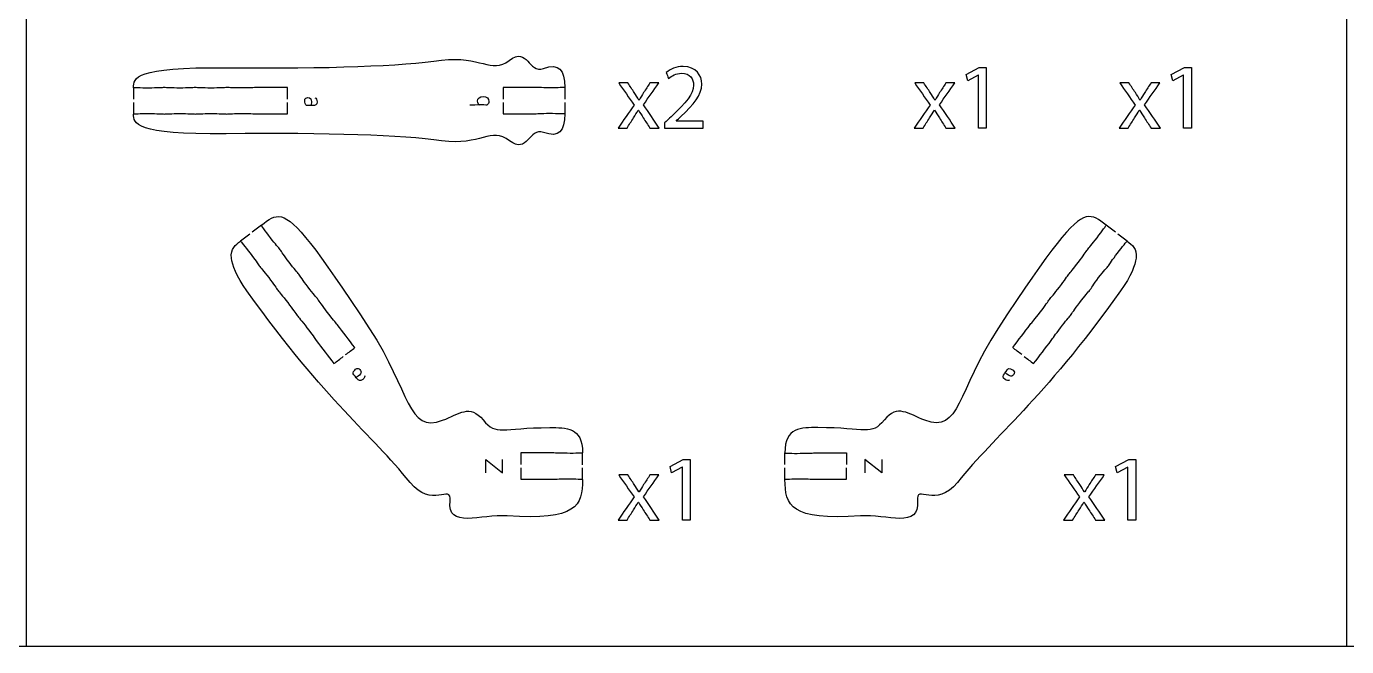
# Model space of a CAD drawing. Extents: x 0 to 710, y 0 to 350.
# Drawn here: x 440 to 590, y 0.4 to 70.8 of the extents above; entities that cross this region are included whole.
import ezdxf

# ---------------------------------------------------------------- set-up
doc = ezdxf.new("R2010")
doc.units = 0
doc.header["$MEASUREMENT"] = 0
doc.layers.add('DEFAULT', color=18, linetype='CONTINUOUS')

msp = doc.modelspace()

# ---------------------------------------------------------------- linework, layer by layer
at = {"layer": 'DEFAULT', "color": 18}
for points in [[(710, 0.35), (0, 0.35), (0, 350.35), (710, 350.35)], [(590, 0.35), (440, 0.35), (440, 160.35), (590, 160.35)]]:
    msp.add_lwpolyline(points, close=True, dxfattribs=at)
at = {"layer": 'DEFAULT', "color": 5}
for points in [[(548.16, 65.28), (548.14, 65.28), (546.95, 64.63), (546.77, 65.34), (548.27, 66.15), (549.06, 66.15), (549.06, 59.27), (548.16, 59.27)], [(571.46, 65.28), (571.44, 65.28), (570.24, 64.63), (570.06, 65.34), (571.57, 66.15), (572.36, 66.15), (572.36, 59.27), (571.46, 59.27)], [(514.53, 20.74), (514.51, 20.74), (513.31, 20.1), (513.13, 20.81), (514.64, 21.61), (515.43, 21.61), (515.43, 14.73), (514.53, 14.73)], [(565.15, 20.74), (565.13, 20.74), (563.93, 20.1), (563.76, 20.81), (565.26, 21.61), (566.05, 21.61), (566.05, 14.73), (565.15, 14.73)]]:
    msp.add_lwpolyline(points, close=True, dxfattribs=at)
at = {"layer": 'DEFAULT', "color": 1}
for points in [[(452.17, 63.85), (452.17, 62.53)], [(501.17, 63.85), (501.17, 62.53)], [(452.17, 62.18), (452.17, 60.86)], [(501.17, 62.18), (501.17, 60.86)], [(466.7, 48.22), (465.65, 47.42)], [(563.73, 47.42), (562.67, 48.22)], [(465.37, 47.21), (464.32, 46.41)], [(565.06, 46.41), (564.01, 47.21)], [(503.19, 21.02), (503.19, 22.35)], [(526.18, 21.03), (526.18, 22.35)], [(503.19, 19.35), (503.19, 20.68)], [(526.19, 19.35), (526.19, 20.68)]]:
    msp.add_lwpolyline(points, dxfattribs=at)
at = {"layer": 'DEFAULT', "color": 18}
for points in [[(492.2, 20.09), (492.2, 21.61), (494.1, 20.09), (494.1, 21.62)], [(537.18, 21.62), (537.18, 20.11), (535.28, 21.62), (535.28, 20.09)]]:
    msp.add_lwpolyline(points, dxfattribs=at)
at = {"layer": 'DEFAULT', "color": 1}
for points, knots in [([(469.67, 62.53), (469.67, 62.98), (469.67, 63.43), (469.67, 63.87), (468.57, 63.87), (467.47, 63.87), (466.36, 63.87), (466.08, 63.87), (465.56, 63.82), (464.57, 63.82), (463.57, 63.82), (463.05, 63.86), (462.77, 63.86), (462.49, 63.86), (461.96, 63.81), (460.97, 63.81), (459.97, 63.81), (459.45, 63.86), (459.17, 63.86), (458.9, 63.86), (458.39, 63.81), (457.42, 63.81), (456.45, 63.81), (455.94, 63.86), (455.67, 63.86), (455.4, 63.86), (454.89, 63.81), (453.92, 63.81), (452.96, 63.81), (452.17, 63.83), (452.17, 63.85), (452.17, 64.93), (452.24, 66.22), (462.7, 66.12), (474.39, 65.98), (482.69, 66.34), (487.17, 66.96), (491.65, 67.58), (492.75, 65.33), (494.87, 66.95), (496.99, 68.57), (497.02, 65.41), (498.76, 66.03), (500.51, 66.66), (501.17, 65.89), (501.17, 63.89), (501.17, 63.87), (500.39, 63.84), (499.42, 63.84), (498.45, 63.84), (497.94, 63.89), (497.67, 63.89), (496.5, 63.89), (495.34, 63.89), (494.17, 63.89), (494.17, 63.44), (494.17, 62.98), (494.17, 62.53)], [0, 0, 0, 0, 3.8, 3.8, 3.8, 13.180021, 13.180021, 13.180021, 14.180021, 14.180021, 14.180021, 15.180021, 15.180021, 15.180021, 16.180021, 16.180021, 16.180021, 17.180021, 17.180021, 17.180021, 18.180021, 18.180021, 18.180021, 19.180021, 19.180021, 19.180021, 20.180021, 20.180021, 20.180021, 21.180021, 21.180021, 21.180021, 22.180021, 22.180021, 22.180021, 23.180021, 23.180021, 23.180021, 24.180021, 24.180021, 24.180021, 25.180021, 25.180021, 25.180021, 26.180021, 26.180021, 26.180021, 27.180021, 27.180021, 27.180021, 28.180021, 28.180021, 28.180021, 38.100021, 38.100021, 38.100021, 41.950021, 41.950021, 41.950021, 41.950021]), ([(494.18, 62.18), (494.18, 61.75), (494.18, 61.32), (494.18, 60.89), (495.34, 60.89), (496.51, 60.89), (497.67, 60.89), (497.95, 60.89), (498.46, 60.94), (499.42, 60.94), (500.39, 60.94), (501.17, 60.92), (501.17, 60.89), (501.17, 58.9), (500.52, 58.13), (498.77, 58.76), (497.03, 59.37), (497, 56.21), (494.88, 57.83), (492.76, 59.45), (491.66, 57.2), (487.18, 57.83), (482.7, 58.44), (474.4, 58.75), (462.71, 58.62), (452.27, 58.5), (452.17, 59.79), (452.17, 60.86), (452.17, 60.88), (452.96, 60.91), (453.92, 60.91), (454.89, 60.91), (455.4, 60.86), (455.67, 60.86), (455.94, 60.86), (456.46, 60.91), (457.42, 60.91), (458.39, 60.91), (458.9, 60.86), (459.17, 60.86), (459.45, 60.86), (459.98, 60.91), (460.97, 60.91), (461.97, 60.91), (462.49, 60.86), (462.77, 60.86), (463.05, 60.86), (463.58, 60.92), (464.57, 60.92), (465.56, 60.92), (466.09, 60.87), (466.37, 60.87), (467.47, 60.87), (468.57, 60.87), (469.67, 60.87), (469.67, 61.31), (469.67, 61.74), (469.67, 62.18)], [0, 0, 0, 0, 3.65, 3.65, 3.65, 13.57, 13.57, 13.57, 14.57, 14.57, 14.57, 15.57, 15.57, 15.57, 16.57, 16.57, 16.57, 17.57, 17.57, 17.57, 18.57, 18.57, 18.57, 19.57, 19.57, 19.57, 20.57, 20.57, 20.57, 21.57, 21.57, 21.57, 22.57, 22.57, 22.57, 23.57, 23.57, 23.57, 24.57, 24.57, 24.57, 25.57, 25.57, 25.57, 26.57, 26.57, 26.57, 27.57, 27.57, 27.57, 28.57, 28.57, 28.57, 37.950021, 37.950021, 37.950021, 41.650021, 41.650021, 41.650021, 41.650021]), ([(476.27, 33.52), (476.62, 33.78), (476.97, 34.05), (477.32, 34.32), (476.65, 35.19), (475.98, 36.07), (475.31, 36.95), (475.15, 37.16), (474.78, 37.56), (474.18, 38.35), (473.58, 39.13), (473.3, 39.58), (473.13, 39.8), (472.96, 40.03), (472.6, 40.41), (472, 41.2), (471.4, 41.99), (471.12, 42.44), (470.95, 42.66), (470.78, 42.88), (470.44, 43.25), (469.85, 44.02), (469.26, 44.79), (468.99, 45.23), (468.83, 45.44), (468.66, 45.66), (468.31, 46.04), (467.72, 46.81), (467.13, 47.57), (466.68, 48.21), (466.7, 48.22), (467.54, 48.86), (468.14, 49.38), (468.98, 49.16), (470.52, 48.75), (472.87, 45.81), (478.99, 36.46), (483.65, 29.33), (483.26, 24.54), (487.29, 26.07), (489.18, 26.79), (490.4, 27.93), (491.89, 26.11), (493.42, 24.24), (493.95, 25.24), (499.46, 25.23), (501.33, 25.23), (503.2, 25.35), (503.19, 22.35), (503.18, 22.32), (502.4, 22.3), (501.44, 22.31), (500.48, 22.31), (499.96, 22.36), (499.69, 22.36), (498.53, 22.36), (497.36, 22.36), (496.19, 22.36), (496.19, 21.92), (496.19, 21.47), (496.19, 21.03)], [0, 0, 0, 0, 3.746105, 3.746105, 3.746105, 13.126536, 13.126536, 13.126536, 14.126536, 14.126536, 14.126536, 15.126536, 15.126536, 15.126536, 16.126536, 16.126536, 16.126536, 17.126536, 17.126536, 17.126536, 18.126536, 18.126536, 18.126536, 19.126536, 19.126536, 19.126536, 20.126536, 20.126536, 20.126536, 21.126536, 21.126536, 21.126536, 22.126536, 22.126536, 22.126536, 23.126536, 23.126536, 23.126536, 24.126536, 24.126536, 24.126536, 25.126536, 25.126536, 25.126536, 26.126536, 26.126536, 26.126536, 27.126536, 27.126536, 27.126536, 28.126536, 28.126536, 28.126536, 29.126536, 29.126536, 29.126536, 39.046541, 39.046541, 39.046541, 42.806541, 42.806541, 42.806541, 42.806541]), ([(553.1, 33.52), (552.75, 33.78), (552.41, 34.05), (552.06, 34.32), (552.73, 35.19), (553.39, 36.07), (554.06, 36.95), (554.23, 37.17), (554.59, 37.56), (555.19, 38.35), (555.8, 39.13), (556.08, 39.58), (556.24, 39.8), (556.42, 40.03), (556.77, 40.41), (557.38, 41.2), (557.98, 41.99), (558.26, 42.44), (558.43, 42.66), (558.59, 42.88), (558.94, 43.25), (559.53, 44.02), (560.11, 44.79), (560.39, 45.23), (560.55, 45.44), (560.72, 45.66), (561.07, 46.04), (561.65, 46.81), (562.24, 47.57), (562.7, 48.21), (562.67, 48.22), (561.84, 48.86), (561.24, 49.38), (560.4, 49.16), (558.85, 48.75), (556.5, 45.81), (550.38, 36.46), (545.72, 29.33), (546.11, 24.54), (542.09, 26.07), (540.19, 26.79), (538.98, 27.93), (537.48, 26.11), (535.95, 24.24), (535.43, 25.24), (529.92, 25.23), (528.04, 25.23), (526.18, 25.35), (526.18, 22.35), (526.19, 22.32), (526.97, 22.3), (527.93, 22.31), (528.9, 22.31), (529.41, 22.36), (529.68, 22.36), (530.85, 22.36), (532.02, 22.36), (533.19, 22.36), (533.19, 21.92), (533.19, 21.48), (533.19, 21.04)], [0, 0, 0, 0, 3.738155, 3.738155, 3.738155, 13.112513, 13.112513, 13.112513, 14.112513, 14.112513, 14.112513, 15.112513, 15.112513, 15.112513, 16.112513, 16.112513, 16.112513, 17.112513, 17.112513, 17.112513, 18.112513, 18.112513, 18.112513, 19.112513, 19.112513, 19.112513, 20.112513, 20.112513, 20.112513, 21.112513, 21.112513, 21.112513, 22.112513, 22.112513, 22.112513, 23.112513, 23.112513, 23.112513, 24.112513, 24.112513, 24.112513, 25.112513, 25.112513, 25.112513, 26.112513, 26.112513, 26.112513, 27.112513, 27.112513, 27.112513, 28.112513, 28.112513, 28.112513, 29.112513, 29.112513, 29.112513, 39.042518, 39.042518, 39.042518, 42.792518, 42.792518, 42.792518, 42.792518]), ([(496.19, 20.68), (496.19, 20.24), (496.19, 19.8), (496.19, 19.36), (497.36, 19.36), (498.52, 19.36), (499.69, 19.36), (499.96, 19.36), (500.47, 19.41), (501.44, 19.41), (502.41, 19.4), (503.19, 19.38), (503.19, 19.35), (503.18, 16.35), (502.54, 14.67), (494.61, 15.21), (491.68, 15.41), (487.76, 13.67), (488.13, 16.91), (488.34, 18.92), (486.03, 15.95), (483.59, 18.99), (479.03, 24.7), (474.33, 27.84), (465.06, 40.76), (463.82, 42.49), (463.4, 43.69), (463.3, 44.48), (463.16, 45.59), (463.77, 45.99), (464.32, 46.41), (464.35, 46.41), (464.84, 45.8), (465.42, 45.04), (466.01, 44.28), (466.28, 43.84), (466.44, 43.62), (466.61, 43.41), (466.95, 43.03), (467.54, 42.27), (468.13, 41.49), (468.4, 41.06), (468.56, 40.84), (468.73, 40.62), (469.09, 40.23), (469.7, 39.44), (470.3, 38.65), (470.58, 38.21), (470.75, 37.98), (470.92, 37.76), (471.28, 37.37), (471.88, 36.58), (472.48, 35.79), (472.76, 35.35), (472.93, 35.13), (473.6, 34.25), (474.27, 33.38), (474.94, 32.5), (475.29, 32.77), (475.64, 33.04), (475.99, 33.31)], [0, 0, 0, 0, 3.75, 3.75, 3.75, 13.660005, 13.660005, 13.660005, 14.660005, 14.660005, 14.660005, 15.660005, 15.660005, 15.660005, 16.660005, 16.660005, 16.660005, 17.660005, 17.660005, 17.660005, 18.660005, 18.660005, 18.660005, 19.660005, 19.660005, 19.660005, 20.660005, 20.660005, 20.660005, 21.660005, 21.660005, 21.660005, 22.660005, 22.660005, 22.660005, 23.660005, 23.660005, 23.660005, 24.660005, 24.660005, 24.660005, 25.660005, 25.660005, 25.660005, 26.660005, 26.660005, 26.660005, 27.660005, 27.660005, 27.660005, 28.660005, 28.660005, 28.660005, 29.660005, 29.660005, 29.660005, 39.026418, 39.026418, 39.026418, 42.786538, 42.786538, 42.786538, 42.786538]), ([(553.38, 33.31), (553.73, 33.04), (554.09, 32.77), (554.44, 32.5), (555.11, 33.38), (555.78, 34.25), (556.44, 35.13), (556.61, 35.35), (556.89, 35.79), (557.5, 36.58), (558.1, 37.37), (558.46, 37.76), (558.63, 37.98), (558.79, 38.21), (559.08, 38.65), (559.68, 39.44), (560.29, 40.23), (560.64, 40.62), (560.81, 40.84), (560.98, 41.06), (561.25, 41.49), (561.83, 42.27), (562.42, 43.03), (562.77, 43.41), (562.94, 43.62), (563.1, 43.84), (563.37, 44.28), (563.96, 45.04), (564.54, 45.8), (565.02, 46.41), (565.06, 46.41), (565.6, 45.99), (566.22, 45.59), (566.08, 44.48), (565.98, 43.69), (565.55, 42.49), (564.31, 40.76), (555.05, 27.84), (550.35, 24.7), (545.78, 18.99), (543.35, 15.95), (541.03, 18.91), (541.24, 16.91), (541.61, 13.68), (537.69, 15.41), (534.77, 15.21), (526.84, 14.67), (526.19, 16.35), (526.19, 19.35), (526.19, 19.38), (526.97, 19.4), (527.94, 19.41), (528.9, 19.41), (529.41, 19.36), (529.69, 19.36), (530.85, 19.36), (532.02, 19.36), (533.19, 19.36), (533.19, 19.8), (533.19, 20.24), (533.19, 20.68)], [0, 0, 0, 0, 3.76012, 3.76012, 3.76012, 13.126533, 13.126533, 13.126533, 14.126533, 14.126533, 14.126533, 15.126533, 15.126533, 15.126533, 16.126533, 16.126533, 16.126533, 17.126533, 17.126533, 17.126533, 18.126533, 18.126533, 18.126533, 19.126533, 19.126533, 19.126533, 20.126533, 20.126533, 20.126533, 21.126533, 21.126533, 21.126533, 22.126533, 22.126533, 22.126533, 23.126533, 23.126533, 23.126533, 24.126533, 24.126533, 24.126533, 25.126533, 25.126533, 25.126533, 26.126533, 26.126533, 26.126533, 27.126533, 27.126533, 27.126533, 28.126533, 28.126533, 28.126533, 29.126533, 29.126533, 29.126533, 39.046538, 39.046538, 39.046538, 42.796538, 42.796538, 42.796538, 42.796538])]:
    msp.add_open_spline(points, degree=3, knots=knots, dxfattribs=at)
at = {"layer": 'DEFAULT', "color": 5}
for points, knots in [([(512.51, 59.27), (512.51, 59.46), (512.51, 59.65), (512.51, 59.84), (512.75, 60.07), (512.99, 60.31), (513.24, 60.55), (515, 62.22), (515.79, 63.11), (515.8, 64.14), (515.8, 64.84), (515.46, 65.49), (514.43, 65.49), (513.81, 65.49), (513.29, 65.17), (512.97, 64.91), (512.87, 65.13), (512.78, 65.34), (512.68, 65.56), (513.15, 65.97), (513.83, 66.26), (514.62, 66.26), (516.11, 66.26), (516.73, 65.25), (516.73, 64.26), (516.73, 62.99), (515.81, 61.97), (514.36, 60.57), (514.18, 60.4), (513.99, 60.23), (513.81, 60.06), (513.81, 60.05), (513.81, 60.05), (513.81, 60.04), (514.84, 60.04), (515.87, 60.04), (516.9, 60.04), (516.9, 59.78), (516.9, 59.52), (516.9, 59.27), (515.44, 59.27), (513.97, 59.27), (512.51, 59.27)], [12.449, 12.449, 12.449, 12.449, 14.069, 14.069, 14.069, 16.95359, 16.95359, 16.95359, 17.95359, 17.95359, 17.95359, 18.95359, 18.95359, 18.95359, 19.95359, 19.95359, 19.95359, 21.995384, 21.995384, 21.995384, 22.995384, 22.995384, 22.995384, 23.995384, 23.995384, 23.995384, 24.995384, 24.995384, 24.995384, 27.117722, 27.117722, 27.117722, 27.178722, 27.178722, 27.178722, 35.938722, 35.938722, 35.938722, 38.127722, 38.127722, 38.127722, 50.576722, 50.576722, 50.576722, 50.576722]), ([(508.34, 64.39), (508.58, 64.02), (508.82, 63.65), (509.07, 63.29), (509.26, 63), (509.42, 62.74), (509.59, 62.45), (509.6, 62.45), (509.61, 62.45), (509.62, 62.45), (509.79, 62.76), (509.96, 63.02), (510.13, 63.3), (510.37, 63.66), (510.61, 64.03), (510.85, 64.39), (511.18, 64.39), (511.52, 64.39), (511.85, 64.39), (511.27, 63.56), (510.69, 62.74), (510.11, 61.91), (510.71, 61.03), (511.3, 60.15), (511.9, 59.27), (511.55, 59.27), (511.2, 59.27), (510.85, 59.27), (510.6, 59.65), (510.35, 60.04), (510.09, 60.42), (509.89, 60.72), (509.72, 61), (509.54, 61.31), (509.54, 61.31), (509.53, 61.31), (509.52, 61.31), (509.35, 61), (509.17, 60.73), (508.98, 60.42), (508.74, 60.04), (508.49, 59.65), (508.24, 59.27), (507.9, 59.27), (507.56, 59.27), (507.22, 59.27), (507.82, 60.14), (508.43, 61.01), (509.04, 61.88), (508.46, 62.72), (507.88, 63.55), (507.3, 64.39), (507.65, 64.39), (507.99, 64.39), (508.34, 64.39)], [0, 0, 0, 0, 3.743683, 3.743683, 3.743683, 4.743683, 4.743683, 4.743683, 4.833683, 4.833683, 4.833683, 5.833683, 5.833683, 5.833683, 9.536344, 9.536344, 9.536344, 12.386344, 12.386344, 12.386344, 20.975465, 20.975465, 20.975465, 30.044633, 30.044633, 30.044633, 33.044633, 33.044633, 33.044633, 36.94717, 36.94717, 36.94717, 37.94717, 37.94717, 37.94717, 38.00817, 38.00817, 38.00817, 39.00817, 39.00817, 39.00817, 42.894956, 42.894956, 42.894956, 45.803956, 45.803956, 45.803956, 54.833806, 54.833806, 54.833806, 63.478715, 63.478715, 63.478715, 66.418715, 66.418715, 66.418715, 66.418715]), ([(541.97, 64.39), (542.21, 64.02), (542.46, 63.65), (542.7, 63.29), (542.89, 63), (543.05, 62.74), (543.22, 62.45), (543.23, 62.45), (543.24, 62.45), (543.25, 62.45), (543.42, 62.76), (543.59, 63.02), (543.76, 63.3), (544, 63.66), (544.24, 64.03), (544.48, 64.39), (544.81, 64.39), (545.15, 64.39), (545.49, 64.39), (544.9, 63.56), (544.32, 62.74), (543.74, 61.91), (544.34, 61.03), (544.94, 60.15), (545.54, 59.27), (545.18, 59.27), (544.83, 59.27), (544.48, 59.27), (544.23, 59.65), (543.98, 60.04), (543.73, 60.42), (543.53, 60.72), (543.36, 61), (543.18, 61.31), (543.17, 61.31), (543.16, 61.31), (543.16, 61.31), (542.99, 61), (542.81, 60.73), (542.62, 60.42), (542.37, 60.04), (542.12, 59.65), (541.88, 59.27), (541.53, 59.27), (541.19, 59.27), (540.85, 59.27), (541.46, 60.14), (542.06, 61.01), (542.67, 61.88), (542.09, 62.72), (541.51, 63.55), (540.93, 64.39), (541.28, 64.39), (541.63, 64.39), (541.97, 64.39)], [0, 0, 0, 0, 3.744236, 3.744236, 3.744236, 4.744236, 4.744236, 4.744236, 4.834236, 4.834236, 4.834236, 5.834236, 5.834236, 5.834236, 9.536897, 9.536897, 9.536897, 12.386897, 12.386897, 12.386897, 20.976594, 20.976594, 20.976594, 30.045762, 30.045762, 30.045762, 33.044762, 33.044762, 33.044762, 36.947299, 36.947299, 36.947299, 37.947299, 37.947299, 37.947299, 38.007299, 38.007299, 38.007299, 39.007299, 39.007299, 39.007299, 42.893544, 42.893544, 42.893544, 45.803544, 45.803544, 45.803544, 54.833966, 54.833966, 54.833966, 63.478875, 63.478875, 63.478875, 66.417875, 66.417875, 66.417875, 66.417875]), ([(565.27, 64.39), (565.51, 64.02), (565.76, 63.65), (566, 63.29), (566.19, 63), (566.35, 62.74), (566.52, 62.45), (566.53, 62.45), (566.54, 62.45), (566.55, 62.45), (566.72, 62.76), (566.89, 63.02), (567.06, 63.3), (567.3, 63.66), (567.54, 64.03), (567.78, 64.39), (568.11, 64.39), (568.45, 64.39), (568.78, 64.39), (568.2, 63.56), (567.62, 62.74), (567.04, 61.91), (567.64, 61.03), (568.24, 60.15), (568.84, 59.27), (568.48, 59.27), (568.13, 59.27), (567.78, 59.27), (567.53, 59.65), (567.28, 60.04), (567.03, 60.42), (566.82, 60.72), (566.66, 61), (566.48, 61.31), (566.47, 61.31), (566.46, 61.31), (566.45, 61.31), (566.29, 61), (566.1, 60.73), (565.91, 60.42), (565.67, 60.04), (565.42, 59.65), (565.17, 59.27), (564.83, 59.27), (564.49, 59.27), (564.15, 59.27), (564.75, 60.14), (565.36, 61.01), (565.97, 61.88), (565.39, 62.72), (564.81, 63.55), (564.23, 64.39), (564.58, 64.39), (564.92, 64.39), (565.27, 64.39)], [0, 0, 0, 0, 3.743683, 3.743683, 3.743683, 4.743683, 4.743683, 4.743683, 4.833683, 4.833683, 4.833683, 5.833683, 5.833683, 5.833683, 9.536344, 9.536344, 9.536344, 12.386344, 12.386344, 12.386344, 20.975465, 20.975465, 20.975465, 30.044633, 30.044633, 30.044633, 33.044633, 33.044633, 33.044633, 36.94717, 36.94717, 36.94717, 37.94717, 37.94717, 37.94717, 38.00817, 38.00817, 38.00817, 39.00817, 39.00817, 39.00817, 42.894956, 42.894956, 42.894956, 45.803956, 45.803956, 45.803956, 54.833806, 54.833806, 54.833806, 63.478715, 63.478715, 63.478715, 66.418715, 66.418715, 66.418715, 66.418715]), ([(508.34, 19.85), (508.58, 19.49), (508.82, 19.12), (509.07, 18.75), (509.26, 18.47), (509.42, 18.2), (509.59, 17.92), (509.6, 17.92), (509.61, 17.92), (509.62, 17.92), (509.79, 18.22), (509.96, 18.49), (510.13, 18.76), (510.37, 19.13), (510.61, 19.49), (510.85, 19.85), (511.18, 19.85), (511.52, 19.85), (511.85, 19.85), (511.27, 19.03), (510.69, 18.2), (510.11, 17.38), (510.71, 16.49), (511.3, 15.61), (511.9, 14.73), (511.55, 14.73), (511.2, 14.73), (510.85, 14.73), (510.6, 15.12), (510.35, 15.5), (510.09, 15.88), (509.89, 16.18), (509.72, 16.47), (509.54, 16.77), (509.54, 16.77), (509.53, 16.77), (509.52, 16.77), (509.35, 16.47), (509.17, 16.19), (508.98, 15.88), (508.74, 15.5), (508.49, 15.12), (508.24, 14.73), (507.9, 14.73), (507.56, 14.73), (507.22, 14.73), (507.82, 15.6), (508.43, 16.47), (509.04, 17.35), (508.46, 18.18), (507.88, 19.02), (507.3, 19.85), (507.65, 19.85), (507.99, 19.85), (508.34, 19.85)], [0, 0, 0, 0, 3.743683, 3.743683, 3.743683, 4.743683, 4.743683, 4.743683, 4.833683, 4.833683, 4.833683, 5.833683, 5.833683, 5.833683, 9.536344, 9.536344, 9.536344, 12.386344, 12.386344, 12.386344, 20.975465, 20.975465, 20.975465, 30.044633, 30.044633, 30.044633, 33.044633, 33.044633, 33.044633, 36.94717, 36.94717, 36.94717, 37.94717, 37.94717, 37.94717, 38.00817, 38.00817, 38.00817, 39.00817, 39.00817, 39.00817, 42.894956, 42.894956, 42.894956, 45.803956, 45.803956, 45.803956, 54.833806, 54.833806, 54.833806, 63.478715, 63.478715, 63.478715, 66.418715, 66.418715, 66.418715, 66.418715]), ([(558.96, 19.85), (559.2, 19.49), (559.45, 19.12), (559.69, 18.75), (559.88, 18.47), (560.04, 18.2), (560.21, 17.92), (560.22, 17.92), (560.23, 17.92), (560.24, 17.92), (560.41, 18.22), (560.58, 18.49), (560.75, 18.76), (560.99, 19.13), (561.23, 19.49), (561.47, 19.85), (561.8, 19.85), (562.14, 19.85), (562.47, 19.85), (561.89, 19.03), (561.31, 18.2), (560.73, 17.38), (561.33, 16.49), (561.93, 15.61), (562.53, 14.73), (562.17, 14.73), (561.82, 14.73), (561.47, 14.73), (561.22, 15.12), (560.97, 15.5), (560.72, 15.88), (560.52, 16.18), (560.35, 16.47), (560.17, 16.77), (560.16, 16.77), (560.15, 16.77), (560.15, 16.77), (559.98, 16.47), (559.8, 16.19), (559.61, 15.88), (559.36, 15.5), (559.11, 15.12), (558.87, 14.73), (558.52, 14.73), (558.18, 14.73), (557.84, 14.73), (558.45, 15.6), (559.05, 16.47), (559.66, 17.35), (559.08, 18.18), (558.5, 19.02), (557.92, 19.85), (558.27, 19.85), (558.62, 19.85), (558.96, 19.85)], [0, 0, 0, 0, 3.743683, 3.743683, 3.743683, 4.743683, 4.743683, 4.743683, 4.833683, 4.833683, 4.833683, 5.833683, 5.833683, 5.833683, 9.536344, 9.536344, 9.536344, 12.386344, 12.386344, 12.386344, 20.975465, 20.975465, 20.975465, 30.044633, 30.044633, 30.044633, 33.044633, 33.044633, 33.044633, 36.94717, 36.94717, 36.94717, 37.94717, 37.94717, 37.94717, 38.00817, 38.00817, 38.00817, 39.00817, 39.00817, 39.00817, 42.894956, 42.894956, 42.894956, 45.803956, 45.803956, 45.803956, 54.833806, 54.833806, 54.833806, 63.478715, 63.478715, 63.478715, 66.418715, 66.418715, 66.418715, 66.418715])]:
    msp.add_open_spline(points, degree=3, knots=knots, dxfattribs=at)
at = {"layer": 'DEFAULT', "color": 18}
for points, knots in [([(472.79, 62.71), (472.92, 62.7), (473.03, 62.44), (473.03, 62.26), (473.01, 61.88), (472.81, 61.8), (472.52, 61.81), (472.52, 61.81), (471.92, 61.85), (471.83, 61.83), (471.68, 61.84), (471.61, 62.21), (471.62, 62.38), (471.62, 62.62), (471.8, 62.74), (471.97, 62.73), (472.25, 62.72), (472.5, 62.61), (472.37, 61.81)], [0, 0, 0, 0, 1, 1, 1, 2, 2, 2, 3, 3, 3, 4, 4, 4, 5, 5, 5, 6, 6, 6, 6]), ([(491.48, 61.88), (491.34, 61.97), (491.26, 62.12), (491.26, 62.32), (491.26, 62.64), (491.51, 62.87), (491.88, 62.86), (492.33, 62.86), (492.55, 62.58), (492.55, 62.29), (492.55, 62.1), (492.48, 61.98), (492.31, 61.88), (492.21, 61.89), (490.38, 61.88), (490.38, 61.88)], [0, 0, 0, 0, 1.003, 1.003, 1.003, 2.006, 2.006, 2.006, 3.009, 3.009, 3.009, 4.012, 4.012, 4.012, 5.015, 5.015, 5.015, 5.015]), ([(478.41, 31.17), (478.49, 31.07), (478.36, 30.82), (478.22, 30.71), (477.91, 30.47), (477.72, 30.58), (477.54, 30.81), (477.54, 30.81), (477.2, 31.29), (477.12, 31.36), (477.03, 31.47), (477.28, 31.77), (477.41, 31.87), (477.6, 32.01), (477.8, 31.95), (477.9, 31.82), (478.08, 31.59), (478.15, 31.33), (477.45, 30.93)], [0, 0, 0, 0, 1, 1, 1, 2, 2, 2, 3, 3, 3, 4, 4, 4, 5, 5, 5, 6, 6, 6, 6]), ([(551.69, 30.61), (551.62, 30.52), (551.34, 30.57), (551.19, 30.68), (550.89, 30.91), (550.94, 31.13), (551.12, 31.36), (551.12, 31.36), (551.49, 31.82), (551.53, 31.91), (551.62, 32.03), (551.97, 31.87), (552.1, 31.77), (552.29, 31.62), (552.29, 31.41), (552.18, 31.28), (552.01, 31.05), (551.78, 30.91), (551.2, 31.48)], [0, 0, 0, 0, 1, 1, 1, 2, 2, 2, 3, 3, 3, 4, 4, 4, 5, 5, 5, 6, 6, 6, 6])]:
    msp.add_open_spline(points, degree=3, knots=knots, dxfattribs=at)

doc.saveas('drawing.dxf')
